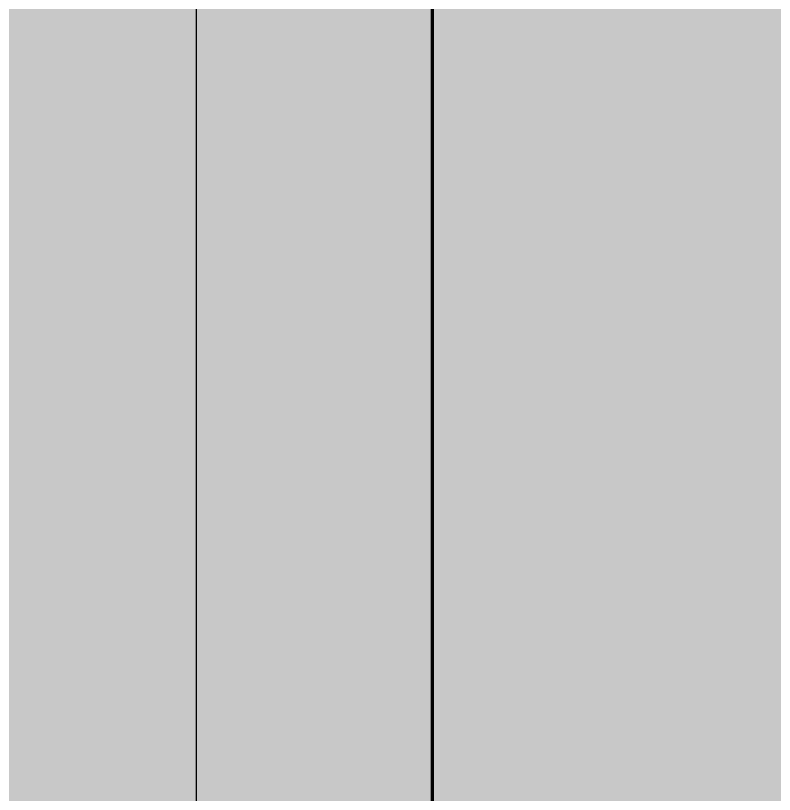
# Model space of a CAD drawing. Header units: millimetres. Extents: x -60 to 576, y -39 to 287.
# Drawn here: x 208.01 to 227.35, y 110.28 to 130.13 of the extents above; entities that cross this region are included whole.
import ezdxf

# ---------------------------------------------------------------- set-up
doc = ezdxf.new("R2010")
doc.units = ezdxf.units.MM
doc.header["$MEASUREMENT"] = 0
doc.layers.add('M-AC-TEXT', color=7, linetype='Continuous')
doc.layers.add('template', color=7, linetype='Continuous')
doc.styles.add('ar-dim-axis', font='romans.shx', dxfattribs={"width": 0.8})
doc.styles.add('OIP FONT', font='GOTHIC.TTF', dxfattribs={"height": 150})
doc.dimstyles.new('ar-dim-axis', dxfattribs={"dimtxt": 350, "dimasz": 250, "dimexe": 75, "dimexo": 75, "dimgap": 200, "dimtad": 1, "dimdec": 0, "dimzin": 12, "dimdsep": 46, "dimtxsty": 'ar-dim-axis', "dimblk": 'ARCHTICK', "dimcen": 120, "dimclrd": 11, "dimclre": 8, "dimclrt": 4, "dimadec": 0, "dimazin": 3, "dimtm": 1, "dimtfac": 1, "dimtdec": 0, "dimtix": 1, "dimtmove": 2, "dimatfit": 3, "dimldrblk": 'ARCHTICK', "dimfxl": 1, "dimtolj": 1, "dimtzin": 0, "dimarcsym": 1})

# ---------------------------------------------------------------- blocks, each defined once
blk = doc.blocks.new('_ARCHTICK')
at = {"color": 0, "linetype": 'ByBlock', "const_width": 0.15}
blk.add_lwpolyline([(-0.5, -0.5), (0.5, 0.5)], dxfattribs=at)

msp = doc.modelspace()

# ---------------------------------------------------------------- linework, layer by layer
at = {"layer": 'template'}
msp.add_line((212.6142099598173, 150.2086396037031), (212.6142099598173, 79.81297321519895), dxfattribs=at)
at = {"layer": 'template', "linetype": 'Continuous', "const_width": 0.08533933344409135}
msp.add_lwpolyline([(218.6309335827664, 82.82133502667386), (308.8817879270019, 82.82133502667386), (308.8817879270019, 147.2002777922287), (218.6309335827664, 147.2002777922287)], close=True, dxfattribs=at)

# ---------------------------------------------------------------- leaders
at = {"layer": 'M-AC-TEXT', "annotation_type": 0, "has_hookline": 1, "text_width": 1.459810014086044}
for points, hookline_direction in [([(361.1153518016044, 128.9151392931197), (360.9886897916647, 129.1631243616437), (360.6127480384147, 129.1642885773933)], 1), ([(262.787827495104, 128.1986275505701), (262.6611654851643, 128.4466126190941), (262.2852237319144, 128.4477768348437)], 1), ([(376.1183867819427, 126.1084198745364), (375.991724772003, 126.3564049430605), (375.615783018753, 126.3575691588101)], 1), ([(368.1673873379268, 125.5478571371989), (368.040725327987, 125.795842205723), (367.6647835747371, 125.7970064214726)], 1), ([(166.3087779186955, 117.8575477383312), (166.4354399286352, 118.1055328068553), (166.8113816818852, 118.1066970226049)], 0), ([(376.1126767084288, 115.3460600171191), (375.986014698489, 115.5940450856431), (375.6100729452391, 115.5952093013927)], 1), ([(243.9966072065313, 107.2075624435797), (243.8699451965916, 107.4555475121037), (243.4940034433416, 107.4567117278533)], 1), ([(354.2655754068591, 106.3453123011548), (354.1389133969194, 106.5932973696789), (353.7629716436695, 106.5944615854284)], 1), ([(272.4796224371062, 105.1840019866481), (272.3529604271665, 105.4319870551721), (271.9770186739165, 105.4331512709217)], 1), ([(178.8770116382127, 105.216038355479), (179.0036736481524, 105.464023424003), (179.3796154014024, 105.4651876397526)], 0), ([(395.2208250263756, 100.370815613472), (395.0941630164359, 100.618800681996), (394.718221263186, 100.6199648977456)], 1), ([(244.0005865719227, 135.9038723855609), (243.873924561983, 135.6558873170369), (243.497982808733, 135.6570788204909)], 1), ([(354.2649717460017, 135.0296538151651), (354.138309736062, 134.7816687466411), (353.762367982812, 134.7828602500951)], 1), ([(376.1145680465069, 126.0408596208876), (375.9879060365672, 125.7928745523636), (375.6119642833173, 125.7940660558176)], 1), ([(376.1165008811258, 115.2761441268621), (375.9898388711861, 115.0281590583381), (375.6138971179361, 115.0293505617921)], 1), ([(262.7887433807896, 114.9005615258051), (262.6620813708499, 114.652576457281), (262.2861396175999, 114.6537679607351)], 1)]:
    msp.add_leader(points, dimstyle='ar-dim-axis', override={"dimtxt": 150, "dimasz": 150, "dimgap": 200, "dimtad": 0, "dimtih": 1, "dimtoh": 1, "dimtxsty": 'OIP FONT', "dimclrd": 256, "dimclre": 256, "dimclrt": 256, "dimfxl": 0.2, "dimfxlon": 1, "dimlwd": 65535, "dimlwe": 65535}, dxfattribs=dict(at, hookline_direction=hookline_direction))

doc.saveas('drawing.dxf')
